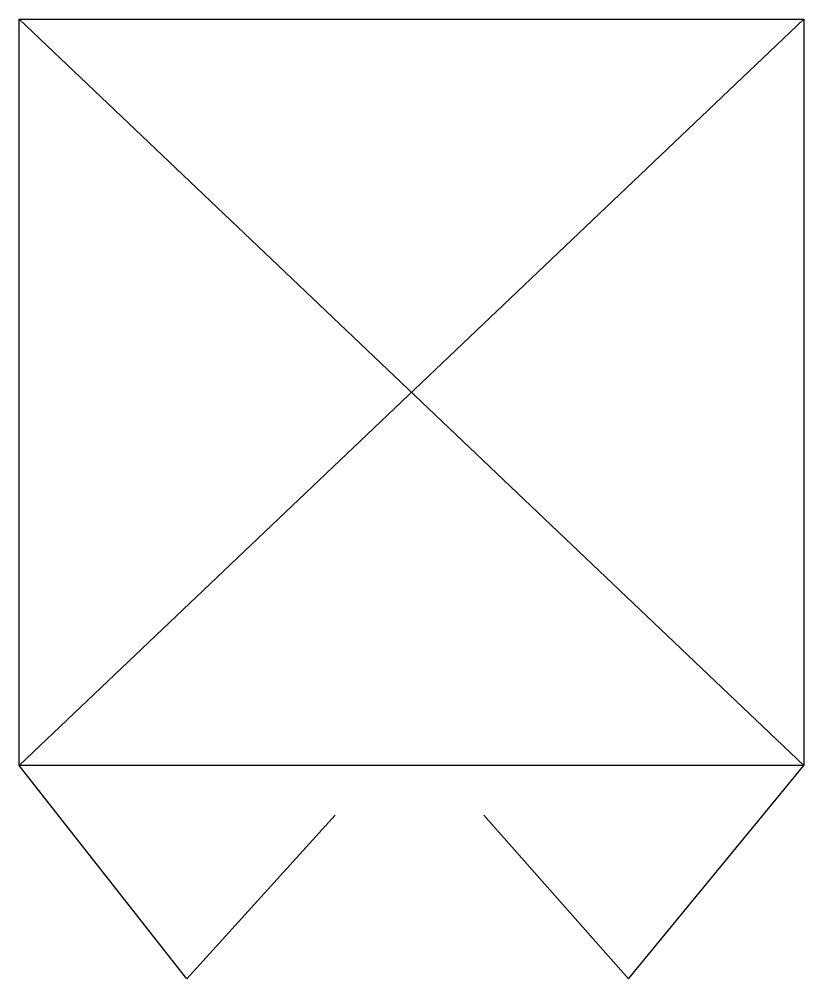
# Model space of a CAD drawing. Header units: feet. Extents: x -0.124 to 0.124, y -0.185 to 0.118.
import ezdxf

# ---------------------------------------------------------------- set-up
doc = ezdxf.new("R2010")
doc.units = ezdxf.units.FT
doc.header["$MEASUREMENT"] = 0

msp = doc.modelspace()

# ---------------------------------------------------------------- linework, layer by layer
for p, q in [((-0.1236, 0.1176), (0.1236, -0.1176)), ((0.1236, 0.1176), (-0.1236, -0.1176)), ((-0.0708, -0.1848), (-0.1236, -0.1176)), ((0.0684, -0.1848), (0.1236, -0.1176)), ((-0.024, -0.1332), (-0.0708, -0.1848)), ((0.0228, -0.1332), (0.0684, -0.1848))]:
    msp.add_line(p, q)
at = {"flags": 128}
msp.add_lwpolyline([(-0.1236, 0.1176), (0.1236, 0.1176), (0.1236, -0.1176), (-0.1236, -0.1176)], close=True, dxfattribs=at)

doc.saveas('drawing.dxf')
